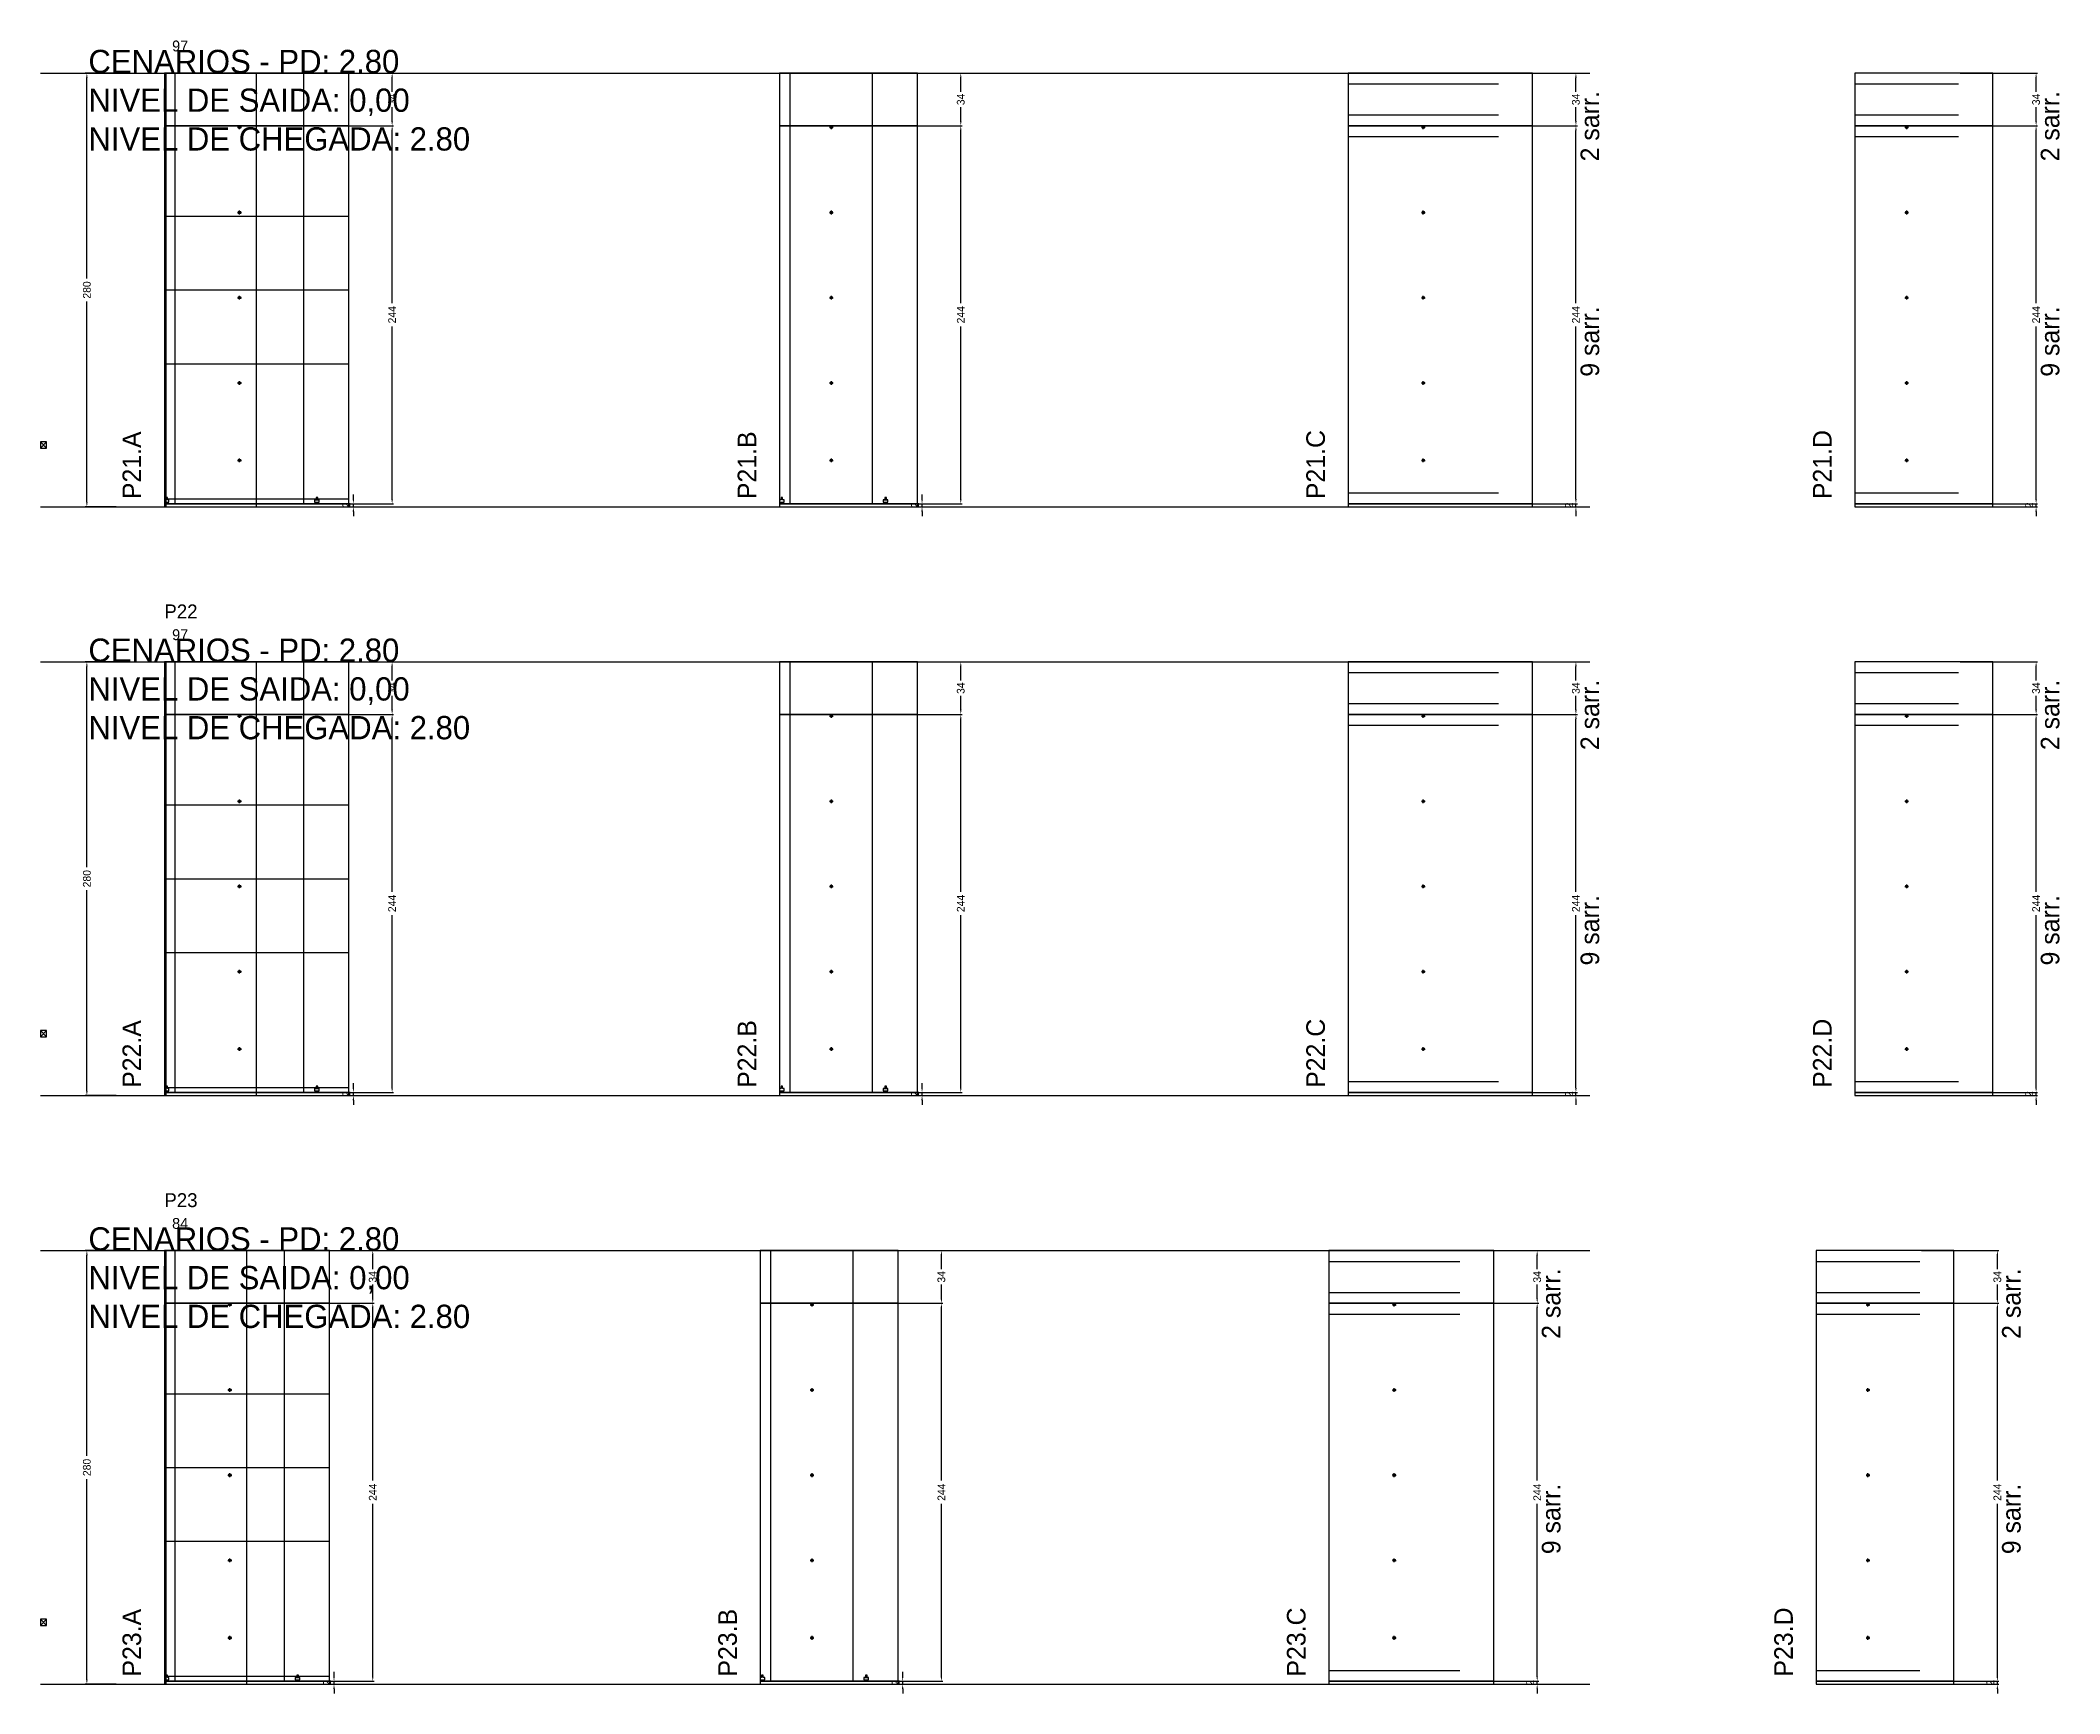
# Model space of a CAD drawing. Header units: centimetres. Extents: x -10500 to 4150, y -6466 to 304.
# Drawn here: x -7000 to -5697, y -3046 to -1979 of the extents above; entities that cross this region are included whole.
import ezdxf

# ---------------------------------------------------------------- set-up
doc = ezdxf.new("R2010")
doc.units = ezdxf.units.CM
doc.linetypes.add('DASHED', pattern=[2, -2])
for name, color, linetype in [('CHAPA', 140, 'Continuous'), ('COTA', 241, 'Continuous'), ('COTAS FURACAO', 16, 'Continuous'), ('Madeira', 30, 'Continuous'), ('MEIO_PONT', 160, 'Continuous'), ('NOMENCLATURA', 7, 'Continuous'), ('Nível', 160, 'Continuous'), ('Painéis', 200, 'Continuous'), ('Perfil Metálico', 150, 'Continuous'), ('SARR_2.2x7', 40, 'Continuous'), ('SARRAFO DE PRESSAO', 200, 'Continuous'), ('texto', 7, 'Continuous'), ('TEXTO_GERAL', 7, 'Continuous')]:
    doc.layers.add(name, color=color, linetype=linetype)
doc.dimstyles.new('PAINEL-NOVA', dxfattribs={"dimtxt": 5, "dimasz": 3, "dimexe": 1, "dimexo": 1, "dimgap": 1, "dimtad": 1, "dimcen": 2.5, "dimazin": 3, "dimtfac": 1, "dimtmove": 0, "dimatfit": 3})

# ---------------------------------------------------------------- blocks, each defined once
blk = doc.blocks.new('_CLOSEDFILLED')
at = {"color": 0, "linetype": 'BYBLOCK'}
blk.add_solid([(-1, 0.16), (0, 0), (-1, -0.16)], dxfattribs=at)
blk = doc.blocks.new('*D131')
for p, q in [((-6951, -2000), (-6971, -2000)), ((-6970, -2132.5), (-6970, -2003)), ((-6970, -2277), (-6970, -2147.5)), ((-6951, -2280), (-6971, -2280))]:
    blk.add_line(p, q)
at = {"layer": 'Defpoints'}
for p in [(-6950, -2000), (-6970, -2280), (-6950, -2280)]:
    blk.add_point(p, dxfattribs=at)
at = {"layer": 'COTA', "xscale": 3, "yscale": 3}
for p, rotation in [((-6970, -2000), 90), ((-6970, -2280), 270)]:
    blk.add_blockref('_CLOSEDFILLED', p, dxfattribs=dict(at, rotation=rotation))
at = {"layer": 'COTA', "insert": (-6970, -2140), "char_height": 5, "attachment_point": 5, "rotation": 90}
blk.add_mtext('280', dxfattribs=at)
blk = doc.blocks.new('MULDURA')
at = {"layer": 'Paineis'}
for p, q in [((0, 0), (4, 4)), ((4, 0), (0, 4))]:
    blk.add_line(p, q, dxfattribs=at)
blk.add_lwpolyline([(0, 0), (4, 0), (4, 4), (0, 4)], close=True, dxfattribs=at)
blk = doc.blocks.new('*D133')
for p, q in [((-6822, -2034), (-6772, -2034)), ((-6773, -2148.5), (-6773, -2037)), ((-6773, -2275), (-6773, -2163.5)), ((-6822, -2278), (-6772, -2278))]:
    blk.add_line(p, q)
at = {"layer": 'Defpoints'}
for p in [(-6823, -2034), (-6823, -2278), (-6773, -2278)]:
    blk.add_point(p, dxfattribs=at)
at = {"layer": 'COTA', "xscale": 3, "yscale": 3}
for p, rotation in [((-6773, -2034), 90), ((-6773, -2278), 270)]:
    blk.add_blockref('_CLOSEDFILLED', p, dxfattribs=dict(at, rotation=rotation))
at = {"layer": 'COTA', "insert": (-6773, -2156), "char_height": 5, "attachment_point": 5, "rotation": 90}
blk.add_mtext('244', dxfattribs=at)
blk = doc.blocks.new('*D134')
for p, q in [((-6822, -2000), (-6772, -2000)), ((-6773, -2012), (-6773, -2003)), ((-6773, -2031), (-6773, -2022)), ((-6822, -2034), (-6772, -2034))]:
    blk.add_line(p, q)
at = {"layer": 'Defpoints'}
for p in [(-6823, -2000), (-6823, -2034), (-6773, -2034)]:
    blk.add_point(p, dxfattribs=at)
at = {"layer": 'COTA', "xscale": 3, "yscale": 3}
for p, rotation in [((-6773, -2000), 90), ((-6773, -2034), 270)]:
    blk.add_blockref('_CLOSEDFILLED', p, dxfattribs=dict(at, rotation=rotation))
at = {"layer": 'COTA', "insert": (-6773, -2017), "char_height": 5, "attachment_point": 5, "rotation": 90}
blk.add_mtext('34', dxfattribs=at)
blk = doc.blocks.new('SLIPTEE')
at = {"layer": 'Paineis'}
blk.add_lwpolyline([(0, 0), (3, 0), (3, 1.5), (2, 1.5), (2, 3), (1, 3), (1, 1.5), (0, 1.5)], close=True, dxfattribs=at)
blk = doc.blocks.new('SLIPTDD')
at = {"layer": 'Paineis'}
blk.add_line((0, 1.5), (3, 1.5), dxfattribs=at)
blk.add_lwpolyline([(0, 0), (3, 0), (3, 1.5), (2, 1.5), (2, 3), (1, 3), (1, 1.5), (0, 1.5)], close=True, dxfattribs=at)
blk = doc.blocks.new('furacao')
at = {"layer": 'COTAS FURACAO'}
for p, q in [((-1.2, 0), (1.2, 0)), ((0, -1.2), (0, 1.2))]:
    blk.add_line(p, q, dxfattribs=at)
blk.add_circle((0, 0), 0.8, dxfattribs=at)
blk = doc.blocks.new('*D136')
for p, q in [((-6455, -2034), (-6405, -2034)), ((-6406, -2148.5), (-6406, -2037)), ((-6406, -2275), (-6406, -2163.5)), ((-6455, -2278), (-6405, -2278))]:
    blk.add_line(p, q)
at = {"layer": 'Defpoints'}
for p in [(-6456, -2034), (-6456, -2278), (-6406, -2278)]:
    blk.add_point(p, dxfattribs=at)
at = {"layer": 'COTA', "xscale": 3, "yscale": 3}
for p, rotation in [((-6406, -2034), 90), ((-6406, -2278), 270)]:
    blk.add_blockref('_CLOSEDFILLED', p, dxfattribs=dict(at, rotation=rotation))
at = {"layer": 'COTA', "insert": (-6406, -2156), "char_height": 5, "attachment_point": 5, "rotation": 90}
blk.add_mtext('244', dxfattribs=at)
blk = doc.blocks.new('*D137')
for p, q in [((-6455, -2000), (-6405, -2000)), ((-6406, -2012), (-6406, -2003)), ((-6406, -2031), (-6406, -2022)), ((-6455, -2034), (-6405, -2034))]:
    blk.add_line(p, q)
at = {"layer": 'Defpoints'}
for p in [(-6456, -2000), (-6456, -2034), (-6406, -2034)]:
    blk.add_point(p, dxfattribs=at)
at = {"layer": 'COTA', "xscale": 3, "yscale": 3}
for p, rotation in [((-6406, -2000), 90), ((-6406, -2034), 270)]:
    blk.add_blockref('_CLOSEDFILLED', p, dxfattribs=dict(at, rotation=rotation))
at = {"layer": 'COTA', "insert": (-6406, -2017), "char_height": 5, "attachment_point": 5, "rotation": 90}
blk.add_mtext('34', dxfattribs=at)
blk = doc.blocks.new('*D139')
for p, q in [((-6058, -2034), (-6008, -2034)), ((-6009, -2148.5), (-6009, -2037)), ((-6009, -2275), (-6009, -2163.5)), ((-6058, -2278), (-6008, -2278))]:
    blk.add_line(p, q)
at = {"layer": 'Defpoints'}
for p in [(-6059, -2034), (-6059, -2278), (-6009, -2278)]:
    blk.add_point(p, dxfattribs=at)
at = {"layer": 'COTA', "xscale": 3, "yscale": 3}
for p, rotation in [((-6009, -2034), 90), ((-6009, -2278), 270)]:
    blk.add_blockref('_CLOSEDFILLED', p, dxfattribs=dict(at, rotation=rotation))
at = {"layer": 'COTA', "insert": (-6009, -2156), "char_height": 5, "attachment_point": 5, "rotation": 90}
blk.add_mtext('244', dxfattribs=at)
blk = doc.blocks.new('*D140')
for p, q in [((-6058, -2000), (-6008, -2000)), ((-6009, -2012), (-6009, -2003)), ((-6009, -2031), (-6009, -2022)), ((-6058, -2034), (-6008, -2034))]:
    blk.add_line(p, q)
at = {"layer": 'Defpoints'}
for p in [(-6059, -2000), (-6059, -2034), (-6009, -2034)]:
    blk.add_point(p, dxfattribs=at)
at = {"layer": 'COTA', "xscale": 3, "yscale": 3}
for p, rotation in [((-6009, -2000), 90), ((-6009, -2034), 270)]:
    blk.add_blockref('_CLOSEDFILLED', p, dxfattribs=dict(at, rotation=rotation))
at = {"layer": 'COTA', "insert": (-6009, -2017), "char_height": 5, "attachment_point": 5, "rotation": 90}
blk.add_mtext('34', dxfattribs=at)
blk = doc.blocks.new('*D142')
for p, q in [((-5761, -2034), (-5711, -2034)), ((-5712, -2148.5), (-5712, -2037)), ((-5712, -2275), (-5712, -2163.5)), ((-5761, -2278), (-5711, -2278))]:
    blk.add_line(p, q)
at = {"layer": 'Defpoints'}
for p in [(-5762, -2034), (-5762, -2278), (-5712, -2278)]:
    blk.add_point(p, dxfattribs=at)
at = {"layer": 'COTA', "xscale": 3, "yscale": 3}
for p, rotation in [((-5712, -2034), 90), ((-5712, -2278), 270)]:
    blk.add_blockref('_CLOSEDFILLED', p, dxfattribs=dict(at, rotation=rotation))
at = {"layer": 'COTA', "insert": (-5712, -2156), "char_height": 5, "attachment_point": 5, "rotation": 90}
blk.add_mtext('244', dxfattribs=at)
blk = doc.blocks.new('*D143')
for p, q in [((-5761, -2000), (-5711, -2000)), ((-5712, -2012), (-5712, -2003)), ((-5712, -2031), (-5712, -2022)), ((-5761, -2034), (-5711, -2034))]:
    blk.add_line(p, q)
at = {"layer": 'Defpoints'}
for p in [(-5762, -2000), (-5762, -2034), (-5712, -2034)]:
    blk.add_point(p, dxfattribs=at)
at = {"layer": 'COTA', "xscale": 3, "yscale": 3}
for p, rotation in [((-5712, -2000), 90), ((-5712, -2034), 270)]:
    blk.add_blockref('_CLOSEDFILLED', p, dxfattribs=dict(at, rotation=rotation))
at = {"layer": 'COTA', "insert": (-5712, -2017), "char_height": 5, "attachment_point": 5, "rotation": 90}
blk.add_mtext('34', dxfattribs=at)
blk = doc.blocks.new('*D157')
for p, q in [((-6951, -2380), (-6971, -2380)), ((-6970, -2512.5), (-6970, -2383)), ((-6970, -2657), (-6970, -2527.5)), ((-6951, -2660), (-6971, -2660))]:
    blk.add_line(p, q)
at = {"layer": 'Defpoints'}
for p in [(-6950, -2380), (-6970, -2660), (-6950, -2660)]:
    blk.add_point(p, dxfattribs=at)
at = {"layer": 'COTA', "xscale": 3, "yscale": 3}
for p, rotation in [((-6970, -2380), 90), ((-6970, -2660), 270)]:
    blk.add_blockref('_CLOSEDFILLED', p, dxfattribs=dict(at, rotation=rotation))
at = {"layer": 'COTA', "insert": (-6970, -2520), "char_height": 5, "attachment_point": 5, "rotation": 90}
blk.add_mtext('280', dxfattribs=at)
blk = doc.blocks.new('*D159')
for p, q in [((-6822, -2414), (-6772, -2414)), ((-6773, -2528.5), (-6773, -2417)), ((-6773, -2655), (-6773, -2543.5)), ((-6822, -2658), (-6772, -2658))]:
    blk.add_line(p, q)
at = {"layer": 'Defpoints'}
for p in [(-6823, -2414), (-6823, -2658), (-6773, -2658)]:
    blk.add_point(p, dxfattribs=at)
at = {"layer": 'COTA', "xscale": 3, "yscale": 3}
for p, rotation in [((-6773, -2414), 90), ((-6773, -2658), 270)]:
    blk.add_blockref('_CLOSEDFILLED', p, dxfattribs=dict(at, rotation=rotation))
at = {"layer": 'COTA', "insert": (-6773, -2536), "char_height": 5, "attachment_point": 5, "rotation": 90}
blk.add_mtext('244', dxfattribs=at)
blk = doc.blocks.new('*D160')
for p, q in [((-6822, -2380), (-6772, -2380)), ((-6773, -2392), (-6773, -2383)), ((-6773, -2411), (-6773, -2402)), ((-6822, -2414), (-6772, -2414))]:
    blk.add_line(p, q)
at = {"layer": 'Defpoints'}
for p in [(-6823, -2380), (-6823, -2414), (-6773, -2414)]:
    blk.add_point(p, dxfattribs=at)
at = {"layer": 'COTA', "xscale": 3, "yscale": 3}
for p, rotation in [((-6773, -2380), 90), ((-6773, -2414), 270)]:
    blk.add_blockref('_CLOSEDFILLED', p, dxfattribs=dict(at, rotation=rotation))
at = {"layer": 'COTA', "insert": (-6773, -2397), "char_height": 5, "attachment_point": 5, "rotation": 90}
blk.add_mtext('34', dxfattribs=at)
blk = doc.blocks.new('*D162')
for p, q in [((-6455, -2414), (-6405, -2414)), ((-6406, -2528.5), (-6406, -2417)), ((-6406, -2655), (-6406, -2543.5)), ((-6455, -2658), (-6405, -2658))]:
    blk.add_line(p, q)
at = {"layer": 'Defpoints'}
for p in [(-6456, -2414), (-6456, -2658), (-6406, -2658)]:
    blk.add_point(p, dxfattribs=at)
at = {"layer": 'COTA', "xscale": 3, "yscale": 3}
for p, rotation in [((-6406, -2414), 90), ((-6406, -2658), 270)]:
    blk.add_blockref('_CLOSEDFILLED', p, dxfattribs=dict(at, rotation=rotation))
at = {"layer": 'COTA', "insert": (-6406, -2536), "char_height": 5, "attachment_point": 5, "rotation": 90}
blk.add_mtext('244', dxfattribs=at)
blk = doc.blocks.new('*D163')
for p, q in [((-6455, -2380), (-6405, -2380)), ((-6406, -2392), (-6406, -2383)), ((-6406, -2411), (-6406, -2402)), ((-6455, -2414), (-6405, -2414))]:
    blk.add_line(p, q)
at = {"layer": 'Defpoints'}
for p in [(-6456, -2380), (-6456, -2414), (-6406, -2414)]:
    blk.add_point(p, dxfattribs=at)
at = {"layer": 'COTA', "xscale": 3, "yscale": 3}
for p, rotation in [((-6406, -2380), 90), ((-6406, -2414), 270)]:
    blk.add_blockref('_CLOSEDFILLED', p, dxfattribs=dict(at, rotation=rotation))
at = {"layer": 'COTA', "insert": (-6406, -2397), "char_height": 5, "attachment_point": 5, "rotation": 90}
blk.add_mtext('34', dxfattribs=at)
blk = doc.blocks.new('*D165')
for p, q in [((-6058, -2414), (-6008, -2414)), ((-6009, -2528.5), (-6009, -2417)), ((-6009, -2655), (-6009, -2543.5)), ((-6058, -2658), (-6008, -2658))]:
    blk.add_line(p, q)
at = {"layer": 'Defpoints'}
for p in [(-6059, -2414), (-6059, -2658), (-6009, -2658)]:
    blk.add_point(p, dxfattribs=at)
at = {"layer": 'COTA', "xscale": 3, "yscale": 3}
for p, rotation in [((-6009, -2414), 90), ((-6009, -2658), 270)]:
    blk.add_blockref('_CLOSEDFILLED', p, dxfattribs=dict(at, rotation=rotation))
at = {"layer": 'COTA', "insert": (-6009, -2536), "char_height": 5, "attachment_point": 5, "rotation": 90}
blk.add_mtext('244', dxfattribs=at)
blk = doc.blocks.new('*D166')
for p, q in [((-6058, -2380), (-6008, -2380)), ((-6009, -2392), (-6009, -2383)), ((-6009, -2411), (-6009, -2402)), ((-6058, -2414), (-6008, -2414))]:
    blk.add_line(p, q)
at = {"layer": 'Defpoints'}
for p in [(-6059, -2380), (-6059, -2414), (-6009, -2414)]:
    blk.add_point(p, dxfattribs=at)
at = {"layer": 'COTA', "xscale": 3, "yscale": 3}
for p, rotation in [((-6009, -2380), 90), ((-6009, -2414), 270)]:
    blk.add_blockref('_CLOSEDFILLED', p, dxfattribs=dict(at, rotation=rotation))
at = {"layer": 'COTA', "insert": (-6009, -2397), "char_height": 5, "attachment_point": 5, "rotation": 90}
blk.add_mtext('34', dxfattribs=at)
blk = doc.blocks.new('*D168')
for p, q in [((-5761, -2414), (-5711, -2414)), ((-5712, -2528.5), (-5712, -2417)), ((-5712, -2655), (-5712, -2543.5)), ((-5761, -2658), (-5711, -2658))]:
    blk.add_line(p, q)
at = {"layer": 'Defpoints'}
for p in [(-5762, -2414), (-5762, -2658), (-5712, -2658)]:
    blk.add_point(p, dxfattribs=at)
at = {"layer": 'COTA', "xscale": 3, "yscale": 3}
for p, rotation in [((-5712, -2414), 90), ((-5712, -2658), 270)]:
    blk.add_blockref('_CLOSEDFILLED', p, dxfattribs=dict(at, rotation=rotation))
at = {"layer": 'COTA', "insert": (-5712, -2536), "char_height": 5, "attachment_point": 5, "rotation": 90}
blk.add_mtext('244', dxfattribs=at)
blk = doc.blocks.new('*D169')
for p, q in [((-5761, -2380), (-5711, -2380)), ((-5712, -2392), (-5712, -2383)), ((-5712, -2411), (-5712, -2402)), ((-5761, -2414), (-5711, -2414))]:
    blk.add_line(p, q)
at = {"layer": 'Defpoints'}
for p in [(-5762, -2380), (-5762, -2414), (-5712, -2414)]:
    blk.add_point(p, dxfattribs=at)
at = {"layer": 'COTA', "xscale": 3, "yscale": 3}
for p, rotation in [((-5712, -2380), 90), ((-5712, -2414), 270)]:
    blk.add_blockref('_CLOSEDFILLED', p, dxfattribs=dict(at, rotation=rotation))
at = {"layer": 'COTA', "insert": (-5712, -2397), "char_height": 5, "attachment_point": 5, "rotation": 90}
blk.add_mtext('34', dxfattribs=at)
blk = doc.blocks.new('*D183')
for p, q in [((-6951, -2760), (-6971, -2760)), ((-6970, -2892.5), (-6970, -2763)), ((-6970, -3037), (-6970, -2907.5)), ((-6951, -3040), (-6971, -3040))]:
    blk.add_line(p, q)
at = {"layer": 'Defpoints'}
for p in [(-6950, -2760), (-6970, -3040), (-6950, -3040)]:
    blk.add_point(p, dxfattribs=at)
at = {"layer": 'COTA', "xscale": 3, "yscale": 3}
for p, rotation in [((-6970, -2760), 90), ((-6970, -3040), 270)]:
    blk.add_blockref('_CLOSEDFILLED', p, dxfattribs=dict(at, rotation=rotation))
at = {"layer": 'COTA', "insert": (-6970, -2900), "char_height": 5, "attachment_point": 5, "rotation": 90}
blk.add_mtext('280', dxfattribs=at)
blk = doc.blocks.new('*D185')
for p, q in [((-6834.5, -2794), (-6784.5, -2794)), ((-6785.5, -2908.5), (-6785.5, -2797)), ((-6785.5, -3035), (-6785.5, -2923.5)), ((-6834.5, -3038), (-6784.5, -3038))]:
    blk.add_line(p, q)
at = {"layer": 'Defpoints'}
for p in [(-6835.5, -2794), (-6835.5, -3038), (-6785.5, -3038)]:
    blk.add_point(p, dxfattribs=at)
at = {"layer": 'COTA', "xscale": 3, "yscale": 3}
for p, rotation in [((-6785.5, -2794), 90), ((-6785.5, -3038), 270)]:
    blk.add_blockref('_CLOSEDFILLED', p, dxfattribs=dict(at, rotation=rotation))
at = {"layer": 'COTA', "insert": (-6785.5, -2916), "char_height": 5, "attachment_point": 5, "rotation": 90}
blk.add_mtext('244', dxfattribs=at)
blk = doc.blocks.new('*D186')
for p, q in [((-6834.5, -2760), (-6784.5, -2760)), ((-6785.5, -2772), (-6785.5, -2763)), ((-6785.5, -2791), (-6785.5, -2782)), ((-6834.5, -2794), (-6784.5, -2794))]:
    blk.add_line(p, q)
at = {"layer": 'Defpoints'}
for p in [(-6835.5, -2760), (-6835.5, -2794), (-6785.5, -2794)]:
    blk.add_point(p, dxfattribs=at)
at = {"layer": 'COTA', "xscale": 3, "yscale": 3}
for p, rotation in [((-6785.5, -2760), 90), ((-6785.5, -2794), 270)]:
    blk.add_blockref('_CLOSEDFILLED', p, dxfattribs=dict(at, rotation=rotation))
at = {"layer": 'COTA', "insert": (-6785.5, -2777), "char_height": 5, "attachment_point": 5, "rotation": 90}
blk.add_mtext('34', dxfattribs=at)
blk = doc.blocks.new('*D188')
for p, q in [((-6467.5, -2794), (-6417.5, -2794)), ((-6418.5, -2908.5), (-6418.5, -2797)), ((-6418.5, -3035), (-6418.5, -2923.5)), ((-6467.5, -3038), (-6417.5, -3038))]:
    blk.add_line(p, q)
at = {"layer": 'Defpoints'}
for p in [(-6468.5, -2794), (-6468.5, -3038), (-6418.5, -3038)]:
    blk.add_point(p, dxfattribs=at)
at = {"layer": 'COTA', "xscale": 3, "yscale": 3}
for p, rotation in [((-6418.5, -2794), 90), ((-6418.5, -3038), 270)]:
    blk.add_blockref('_CLOSEDFILLED', p, dxfattribs=dict(at, rotation=rotation))
at = {"layer": 'COTA', "insert": (-6418.5, -2916), "char_height": 5, "attachment_point": 5, "rotation": 90}
blk.add_mtext('244', dxfattribs=at)
blk = doc.blocks.new('*D189')
for p, q in [((-6467.5, -2760), (-6417.5, -2760)), ((-6418.5, -2772), (-6418.5, -2763)), ((-6418.5, -2791), (-6418.5, -2782)), ((-6467.5, -2794), (-6417.5, -2794))]:
    blk.add_line(p, q)
at = {"layer": 'Defpoints'}
for p in [(-6468.5, -2760), (-6468.5, -2794), (-6418.5, -2794)]:
    blk.add_point(p, dxfattribs=at)
at = {"layer": 'COTA', "xscale": 3, "yscale": 3}
for p, rotation in [((-6418.5, -2760), 90), ((-6418.5, -2794), 270)]:
    blk.add_blockref('_CLOSEDFILLED', p, dxfattribs=dict(at, rotation=rotation))
at = {"layer": 'COTA', "insert": (-6418.5, -2777), "char_height": 5, "attachment_point": 5, "rotation": 90}
blk.add_mtext('34', dxfattribs=at)
blk = doc.blocks.new('*D191')
for p, q in [((-6083, -2794), (-6033, -2794)), ((-6034, -2908.5), (-6034, -2797)), ((-6034, -3035), (-6034, -2923.5)), ((-6083, -3038), (-6033, -3038))]:
    blk.add_line(p, q)
at = {"layer": 'Defpoints'}
for p in [(-6084, -2794), (-6084, -3038), (-6034, -3038)]:
    blk.add_point(p, dxfattribs=at)
at = {"layer": 'COTA', "xscale": 3, "yscale": 3}
for p, rotation in [((-6034, -2794), 90), ((-6034, -3038), 270)]:
    blk.add_blockref('_CLOSEDFILLED', p, dxfattribs=dict(at, rotation=rotation))
at = {"layer": 'COTA', "insert": (-6034, -2916), "char_height": 5, "attachment_point": 5, "rotation": 90}
blk.add_mtext('244', dxfattribs=at)
blk = doc.blocks.new('*D192')
for p, q in [((-6083, -2760), (-6033, -2760)), ((-6034, -2772), (-6034, -2763)), ((-6034, -2791), (-6034, -2782)), ((-6083, -2794), (-6033, -2794))]:
    blk.add_line(p, q)
at = {"layer": 'Defpoints'}
for p in [(-6084, -2760), (-6084, -2794), (-6034, -2794)]:
    blk.add_point(p, dxfattribs=at)
at = {"layer": 'COTA', "xscale": 3, "yscale": 3}
for p, rotation in [((-6034, -2760), 90), ((-6034, -2794), 270)]:
    blk.add_blockref('_CLOSEDFILLED', p, dxfattribs=dict(at, rotation=rotation))
at = {"layer": 'COTA', "insert": (-6034, -2777), "char_height": 5, "attachment_point": 5, "rotation": 90}
blk.add_mtext('34', dxfattribs=at)
blk = doc.blocks.new('*D194')
for p, q in [((-5786, -2794), (-5736, -2794)), ((-5737, -2908.5), (-5737, -2797)), ((-5737, -3035), (-5737, -2923.5)), ((-5786, -3038), (-5736, -3038))]:
    blk.add_line(p, q)
at = {"layer": 'Defpoints'}
for p in [(-5787, -2794), (-5787, -3038), (-5737, -3038)]:
    blk.add_point(p, dxfattribs=at)
at = {"layer": 'COTA', "xscale": 3, "yscale": 3}
for p, rotation in [((-5737, -2794), 90), ((-5737, -3038), 270)]:
    blk.add_blockref('_CLOSEDFILLED', p, dxfattribs=dict(at, rotation=rotation))
at = {"layer": 'COTA', "insert": (-5737, -2916), "char_height": 5, "attachment_point": 5, "rotation": 90}
blk.add_mtext('244', dxfattribs=at)
blk = doc.blocks.new('*D195')
for p, q in [((-5786, -2760), (-5736, -2760)), ((-5737, -2772), (-5737, -2763)), ((-5737, -2791), (-5737, -2782)), ((-5786, -2794), (-5736, -2794))]:
    blk.add_line(p, q)
at = {"layer": 'Defpoints'}
for p in [(-5787, -2760), (-5787, -2794), (-5737, -2794)]:
    blk.add_point(p, dxfattribs=at)
at = {"layer": 'COTA', "xscale": 3, "yscale": 3}
for p, rotation in [((-5737, -2760), 90), ((-5737, -2794), 270)]:
    blk.add_blockref('_CLOSEDFILLED', p, dxfattribs=dict(at, rotation=rotation))
at = {"layer": 'COTA', "insert": (-5737, -2777), "char_height": 5, "attachment_point": 5, "rotation": 90}
blk.add_mtext('34', dxfattribs=at)

msp = doc.modelspace()

# ---------------------------------------------------------------- linework, layer by layer
at = {"layer": 'CHAPA'}
for points in [[(-6920, -2280), (-6918.8, -2280), (-6918.8, -2000), (-6920, -2000)], [(-6920, -2660), (-6918.8, -2660), (-6918.8, -2380), (-6920, -2380)], [(-6920, -3040), (-6918.8, -3040), (-6918.8, -2760), (-6920, -2760)]]:
    msp.add_lwpolyline(points, close=True, dxfattribs=at)
at = {"layer": 'Madeira'}
for points in [[(-6920, -2092.4), (-6801, -2092.4)], [(-6920, -2187.6), (-6801, -2187.6)], [(-6920, -2472.4), (-6801, -2472.4)], [(-6920, -2567.6), (-6801, -2567.6)], [(-6920, -2852.4), (-6813.5, -2852.4)], [(-6920, -2947.6), (-6813.5, -2947.6)]]:
    msp.add_lwpolyline(points, dxfattribs=at)
at = {"layer": 'MEIO_PONT'}
for points in [[(-6920, -2140), (-6801, -2140)], [(-6920, -2520), (-6801, -2520)], [(-6920, -2900), (-6813.5, -2900)]]:
    msp.add_lwpolyline(points, dxfattribs=at)
at = {"layer": 'Nível', "linetype": 'DASHED'}
for points in [[(-7000, -2000), (-6000, -2000)], [(-7000, -2280), (-6000, -2280)], [(-7000, -2380), (-6000, -2380)], [(-7000, -2660), (-6000, -2660)], [(-7000, -2760), (-6000, -2760)], [(-7000, -3040), (-6000, -3040)]]:
    msp.add_lwpolyline(points, dxfattribs=at)
at = {"layer": 'Painéis'}
for points in [[(-6920, -2034), (-6801, -2034), (-6801, -2000), (-6920, -2000)], [(-6920, -2280), (-6801, -2280), (-6801, -2000), (-6920, -2000)], [(-6523, -2034), (-6434, -2034), (-6434, -2000), (-6523, -2000)], [(-6156, -2034), (-6037, -2034), (-6037, -2000), (-6156, -2000)], [(-5829, -2034), (-5740, -2034), (-5740, -2000), (-5829, -2000)], [(-6920, -2278), (-6801, -2278), (-6801, -2034), (-6920, -2034)], [(-6523, -2278), (-6434, -2278), (-6434, -2034), (-6523, -2034)], [(-6156, -2278), (-6037, -2278), (-6037, -2034), (-6156, -2034)], [(-5829, -2278), (-5740, -2278), (-5740, -2034), (-5829, -2034)], [(-6920, -2280), (-6801, -2280), (-6801, -2278), (-6920, -2278)], [(-6523, -2280), (-6434, -2280), (-6434, -2278), (-6523, -2278)], [(-6156, -2280), (-6037, -2280), (-6037, -2278), (-6156, -2278)], [(-5829, -2280), (-5740, -2280), (-5740, -2278), (-5829, -2278)], [(-6920, -2414), (-6801, -2414), (-6801, -2380), (-6920, -2380)], [(-6920, -2660), (-6801, -2660), (-6801, -2380), (-6920, -2380)], [(-6523, -2414), (-6434, -2414), (-6434, -2380), (-6523, -2380)], [(-6156, -2414), (-6037, -2414), (-6037, -2380), (-6156, -2380)], [(-5829, -2414), (-5740, -2414), (-5740, -2380), (-5829, -2380)], [(-6920, -2658), (-6801, -2658), (-6801, -2414), (-6920, -2414)], [(-6523, -2658), (-6434, -2658), (-6434, -2414), (-6523, -2414)], [(-6156, -2658), (-6037, -2658), (-6037, -2414), (-6156, -2414)], [(-5829, -2658), (-5740, -2658), (-5740, -2414), (-5829, -2414)], [(-6920, -2660), (-6801, -2660), (-6801, -2658), (-6920, -2658)], [(-6523, -2660), (-6434, -2660), (-6434, -2658), (-6523, -2658)], [(-6156, -2660), (-6037, -2660), (-6037, -2658), (-6156, -2658)], [(-5829, -2660), (-5740, -2660), (-5740, -2658), (-5829, -2658)], [(-6920, -2794), (-6813.5, -2794), (-6813.5, -2760), (-6920, -2760)], [(-6920, -3040), (-6813.5, -3040), (-6813.5, -2760), (-6920, -2760)], [(-6535.5, -2794), (-6446.5, -2794), (-6446.5, -2760), (-6535.5, -2760)], [(-6168.5, -2794), (-6062, -2794), (-6062, -2760), (-6168.5, -2760)], [(-5854, -2794), (-5765, -2794), (-5765, -2760), (-5854, -2760)], [(-6920, -3038), (-6813.5, -3038), (-6813.5, -2794), (-6920, -2794)], [(-6535.5, -3038), (-6446.5, -3038), (-6446.5, -2794), (-6535.5, -2794)], [(-6168.5, -3038), (-6062, -3038), (-6062, -2794), (-6168.5, -2794)], [(-5854, -3038), (-5765, -3038), (-5765, -2794), (-5854, -2794)], [(-6920, -3040), (-6813.5, -3040), (-6813.5, -3038), (-6920, -3038)], [(-6535.5, -3040), (-6446.5, -3040), (-6446.5, -3038), (-6535.5, -3038)], [(-6168.5, -3040), (-6062, -3040), (-6062, -3038), (-6168.5, -3038)], [(-5854, -3040), (-5765, -3040), (-5765, -3038), (-5854, -3038)]]:
    msp.add_lwpolyline(points, close=True, dxfattribs=at)
at = {"layer": 'Perfil Metálico'}
for p, q in [((-6860.5, -2280), (-6860.5, -2000)), ((-6860.5, -2660), (-6860.5, -2380)), ((-6866.75, -3040), (-6866.75, -2760))]:
    msp.add_line(p, q, dxfattribs=at)
at = {"layer": 'SARR_2.2x7'}
for points in [[(-6913, -2034), (-6913, -2000)], [(-6830, -2034), (-6830, -2000)], [(-6516, -2034), (-6516, -2000)], [(-6463, -2034), (-6463, -2000)], [(-6156, -2007), (-6059, -2007)], [(-5829, -2007), (-5762, -2007)], [(-6156, -2027), (-6059, -2027)], [(-5829, -2027), (-5762, -2027)], [(-6156, -2041), (-6059, -2041)], [(-5829, -2041), (-5762, -2041)], [(-6156, -2271), (-6059, -2271)], [(-5829, -2271), (-5762, -2271)], [(-6913, -2414), (-6913, -2380)], [(-6830, -2414), (-6830, -2380)], [(-6516, -2414), (-6516, -2380)], [(-6463, -2414), (-6463, -2380)], [(-6156, -2387), (-6059, -2387)], [(-5829, -2387), (-5762, -2387)], [(-6156, -2407), (-6059, -2407)], [(-5829, -2407), (-5762, -2407)], [(-6156, -2421), (-6059, -2421)], [(-5829, -2421), (-5762, -2421)], [(-6156, -2651), (-6059, -2651)], [(-5829, -2651), (-5762, -2651)], [(-6913, -2794), (-6913, -2760)], [(-6842.5, -2794), (-6842.5, -2760)], [(-6528.5, -2794), (-6528.5, -2760)], [(-6475.5, -2794), (-6475.5, -2760)], [(-6168.5, -2767), (-6084, -2767)], [(-5854, -2767), (-5787, -2767)], [(-6168.5, -2787), (-6084, -2787)], [(-5854, -2787), (-5787, -2787)], [(-6168.5, -2801), (-6084, -2801)], [(-5854, -2801), (-5787, -2801)], [(-6168.5, -3031), (-6084, -3031)], [(-5854, -3031), (-5787, -3031)]]:
    msp.add_lwpolyline(points, dxfattribs=at)
at = {"layer": 'SARR_2.2x7', "linetype": 'DASHED'}
for points in [[(-6913, -2278), (-6913, -2034)], [(-6830, -2278), (-6830, -2034)], [(-6516, -2278), (-6516, -2034)], [(-6463, -2278), (-6463, -2034)], [(-6913, -2658), (-6913, -2414)], [(-6830, -2658), (-6830, -2414)], [(-6516, -2658), (-6516, -2414)], [(-6463, -2658), (-6463, -2414)], [(-6913, -3038), (-6913, -2794)], [(-6842.5, -3038), (-6842.5, -2794)], [(-6528.5, -3038), (-6528.5, -2794)], [(-6475.5, -3038), (-6475.5, -2794)]]:
    msp.add_lwpolyline(points, dxfattribs=at)
at = {"layer": 'SARRAFO DE PRESSAO'}
for points in [[(-6920, -2280), (-6801, -2280), (-6801, -2275), (-6920, -2275)], [(-6920, -2660), (-6801, -2660), (-6801, -2655), (-6920, -2655)], [(-6920, -3040), (-6813.5, -3040), (-6813.5, -3035), (-6920, -3035)]]:
    msp.add_lwpolyline(points, close=True, dxfattribs=at)

# ---------------------------------------------------------------- block references
at = {"layer": 'COTA'}
for name, p in [('furacao', (-6871.5, -2035)), ('furacao', (-6489.5, -2035)), ('furacao', (-6107.5, -2035)), ('furacao', (-5795.5, -2035)), ('furacao', (-6871.5, -2090)), ('furacao', (-6489.5, -2090)), ('furacao', (-6107.5, -2090)), ('furacao', (-5795.5, -2090)), ('furacao', (-6871.5, -2145)), ('furacao', (-6489.5, -2145)), ('furacao', (-6107.5, -2145)), ('furacao', (-5795.5, -2145)), ('furacao', (-6871.5, -2200)), ('furacao', (-6489.5, -2200)), ('furacao', (-6107.5, -2200)), ('furacao', (-5795.5, -2200)), ('MULDURA', (-7000, -2242)), ('furacao', (-6871.5, -2250)), ('furacao', (-6489.5, -2250)), ('furacao', (-6107.5, -2250)), ('furacao', (-5795.5, -2250)), ('SLIPTEE', (-6920, -2277)), ('SLIPTDD', (-6823, -2277)), ('SLIPTEE', (-6523, -2277)), ('SLIPTDD', (-6456, -2277)), ('furacao', (-6871.5, -2415)), ('furacao', (-6489.5, -2415)), ('furacao', (-6107.5, -2415)), ('furacao', (-5795.5, -2415)), ('furacao', (-6871.5, -2470)), ('furacao', (-6489.5, -2470)), ('furacao', (-6107.5, -2470)), ('furacao', (-5795.5, -2470)), ('furacao', (-6871.5, -2525)), ('furacao', (-6489.5, -2525)), ('furacao', (-6107.5, -2525)), ('furacao', (-5795.5, -2525)), ('furacao', (-6871.5, -2580)), ('furacao', (-6489.5, -2580)), ('furacao', (-6107.5, -2580)), ('furacao', (-5795.5, -2580)), ('MULDURA', (-7000, -2622)), ('furacao', (-6871.5, -2630)), ('furacao', (-6489.5, -2630)), ('furacao', (-6107.5, -2630)), ('furacao', (-5795.5, -2630)), ('SLIPTEE', (-6920, -2657)), ('SLIPTDD', (-6823, -2657)), ('SLIPTEE', (-6523, -2657)), ('SLIPTDD', (-6456, -2657)), ('furacao', (-6877.75, -2795)), ('furacao', (-6502, -2795)), ('furacao', (-6126.25, -2795)), ('furacao', (-5820.5, -2795)), ('furacao', (-6877.75, -2850)), ('furacao', (-6502, -2850)), ('furacao', (-6126.25, -2850)), ('furacao', (-5820.5, -2850)), ('furacao', (-6877.75, -2905)), ('furacao', (-6502, -2905)), ('furacao', (-6126.25, -2905)), ('furacao', (-5820.5, -2905)), ('furacao', (-6877.75, -2960)), ('furacao', (-6502, -2960)), ('furacao', (-6126.25, -2960)), ('furacao', (-5820.5, -2960)), ('MULDURA', (-7000, -3002)), ('furacao', (-6877.75, -3010)), ('furacao', (-6502, -3010)), ('furacao', (-6126.25, -3010)), ('furacao', (-5820.5, -3010)), ('SLIPTEE', (-6920, -3037)), ('SLIPTDD', (-6835.5, -3037)), ('SLIPTEE', (-6535.5, -3037)), ('SLIPTDD', (-6468.5, -3037))]:
    msp.add_blockref(name, p, dxfattribs=at)

# ---------------------------------------------------------------- texts
at = {"layer": 'NOMENCLATURA'}
for s, p in [('CENARIOS - PD: 2.80', (-6969, -2000)), ('NIVEL DE SAIDA: 0,00', (-6969, -2025)), ('NIVEL DE CHEGADA: 2.80', (-6969, -2050)), ('CENARIOS - PD: 2.80', (-6969, -2380)), ('NIVEL DE SAIDA: 0,00', (-6969, -2405)), ('NIVEL DE CHEGADA: 2.80', (-6969, -2430)), ('CENARIOS - PD: 2.80', (-6969, -2760)), ('NIVEL DE SAIDA: 0,00', (-6969, -2785)), ('NIVEL DE CHEGADA: 2.80', (-6969, -2810))]:
    msp.add_text(s, height=15, dxfattribs=at).set_placement(p)
for s, p in [('2 sarr.', (-5994, -2057)), ('2 sarr.', (-5697, -2057)), ('9 sarr.', (-5994, -2196)), ('9 sarr.', (-5697, -2196)), ('P21.A', (-6935, -2275)), ('P21.B', (-6538, -2275)), ('P21.C', (-6171, -2275)), ('P21.D', (-5844, -2275)), ('2 sarr.', (-5994, -2437)), ('2 sarr.', (-5697, -2437)), ('9 sarr.', (-5994, -2576)), ('9 sarr.', (-5697, -2576)), ('P22.A', (-6935, -2655)), ('P22.B', (-6538, -2655)), ('P22.C', (-6171, -2655)), ('P22.D', (-5844, -2655)), ('2 sarr.', (-6019, -2817)), ('2 sarr.', (-5722, -2817)), ('9 sarr.', (-6019, -2956)), ('9 sarr.', (-5722, -2956)), ('P23.A', (-6935, -3035)), ('P23.B', (-6550.5, -3035)), ('P23.C', (-6183.5, -3035)), ('P23.D', (-5869, -3035))]:
    msp.add_text(s, height=12, rotation=90, dxfattribs=at).set_placement(p)
at = {"layer": 'texto'}
for s, p in [('97', (-6915, -1986)), ('97', (-6915, -2366)), ('84', (-6915, -2746))]:
    msp.add_text(s, height=7, dxfattribs=at).set_placement(p)
at = {"layer": 'TEXTO_GERAL'}
for s, p in [('P22', (-6920, -2352)), ('P23', (-6920, -2732))]:
    msp.add_text(s, height=9, dxfattribs=at).set_placement(p)

# ---------------------------------------------------------------- dimensions: what is measured, and where the dimension line sits
at = {"layer": 'COTA'}
for base, p1, p2, picture, middle in [((-6970, -2280), (-6950, -2280), (-6950, -2000), '*D131', (-6970, -2140)), ((-6773, -2034), (-6823, -2034), (-6823, -2000), '*D134', (-6773, -2017)), ((-6406, -2034), (-6456, -2034), (-6456, -2000), '*D137', (-6406, -2017)), ((-6009, -2034), (-6059, -2034), (-6059, -2000), '*D140', (-6009, -2017)), ((-5712, -2034), (-5762, -2034), (-5762, -2000), '*D143', (-5712, -2017)), ((-6773, -2278), (-6823, -2278), (-6823, -2034), '*D133', (-6773, -2156)), ((-6406, -2278), (-6456, -2278), (-6456, -2034), '*D136', (-6406, -2156)), ((-6009, -2278), (-6059, -2278), (-6059, -2034), '*D139', (-6009, -2156)), ((-5712, -2278), (-5762, -2278), (-5762, -2034), '*D142', (-5712, -2156)), ((-6970, -2660), (-6950, -2660), (-6950, -2380), '*D157', (-6970, -2520)), ((-6773, -2414), (-6823, -2414), (-6823, -2380), '*D160', (-6773, -2397)), ((-6406, -2414), (-6456, -2414), (-6456, -2380), '*D163', (-6406, -2397)), ((-6009, -2414), (-6059, -2414), (-6059, -2380), '*D166', (-6009, -2397)), ((-5712, -2414), (-5762, -2414), (-5762, -2380), '*D169', (-5712, -2397)), ((-6773, -2658), (-6823, -2658), (-6823, -2414), '*D159', (-6773, -2536)), ((-6406, -2658), (-6456, -2658), (-6456, -2414), '*D162', (-6406, -2536)), ((-6009, -2658), (-6059, -2658), (-6059, -2414), '*D165', (-6009, -2536)), ((-5712, -2658), (-5762, -2658), (-5762, -2414), '*D168', (-5712, -2536)), ((-6970, -3040), (-6950, -3040), (-6950, -2760), '*D183', (-6970, -2900)), ((-6785.5, -2794), (-6835.5, -2794), (-6835.5, -2760), '*D186', (-6785.5, -2777)), ((-6418.5, -2794), (-6468.5, -2794), (-6468.5, -2760), '*D189', (-6418.5, -2777)), ((-6034, -2794), (-6084, -2794), (-6084, -2760), '*D192', (-6034, -2777)), ((-5737, -2794), (-5787, -2794), (-5787, -2760), '*D195', (-5737, -2777)), ((-6785.5, -3038), (-6835.5, -3038), (-6835.5, -2794), '*D185', (-6785.5, -2916)), ((-6418.5, -3038), (-6468.5, -3038), (-6468.5, -2794), '*D188', (-6418.5, -2916)), ((-6034, -3038), (-6084, -3038), (-6084, -2794), '*D191', (-6034, -2916)), ((-5737, -3038), (-5787, -3038), (-5787, -2794), '*D194', (-5737, -2916))]:
    dim = msp.add_linear_dim(base=base, p1=p1, p2=p2, angle=90, dimstyle='PAINEL-NOVA', dxfattribs=at)
    dim.commit()
    dim.dimension.update_dxf_attribs({"geometry": picture, "text_midpoint": middle})
for base, p1, p2 in [((-6798, -2280), (-6823, -2280), (-6823, -2278)), ((-6431, -2280), (-6456, -2280), (-6456, -2278)), ((-6009, -2280), (-6059, -2280), (-6059, -2278)), ((-5712, -2280), (-5762, -2280), (-5762, -2278)), ((-6798, -2660), (-6823, -2660), (-6823, -2658)), ((-6431, -2660), (-6456, -2660), (-6456, -2658)), ((-6009, -2660), (-6059, -2660), (-6059, -2658)), ((-5712, -2660), (-5762, -2660), (-5762, -2658)), ((-6810.5, -3040), (-6835.5, -3040), (-6835.5, -3038)), ((-6443.5, -3040), (-6468.5, -3040), (-6468.5, -3038)), ((-6034, -3040), (-6084, -3040), (-6084, -3038)), ((-5737, -3040), (-5787, -3040), (-5787, -3038))]:
    msp.add_linear_dim(base=base, p1=p1, p2=p2, angle=90, dimstyle='PAINEL-NOVA', dxfattribs=at).render()

doc.saveas('drawing.dxf')
